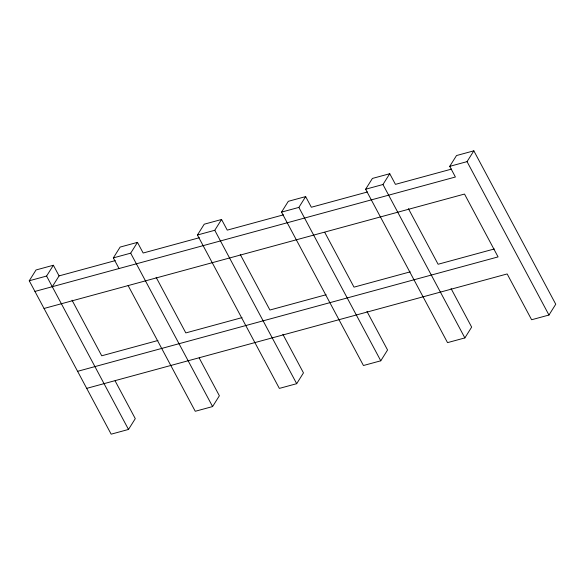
<?xml version="1.0" encoding="UTF-8"?>
<svg xmlns="http://www.w3.org/2000/svg" width="585" height="585" viewBox="0 0 585 585"><rect width="100%" height="100%" fill="white"/><g stroke="black" fill="none" stroke-linecap="round" stroke-linejoin="round"><path stroke-width="0.88" d="M115.113 380.879L135.281 418.648L128.495 429.448L111.157 434.172L29.25 280.771L36.036 269.97L53.374 265.246L59.063 275.901L52.277 286.708M29.25 280.771L46.588 276.054L53.374 265.246M119.033 268.537L113.344 257.89L120.13 247.082L137.468 242.365L143.157 253.02L199.368 237.722M113.344 257.89L130.682 253.166L137.468 242.365M282.869 334.306L303.469 372.879L296.683 383.687L279.345 388.403L197.438 235.002L204.223 224.201L221.561 219.485L227.251 230.132L283.462 214.834M197.438 235.002L214.775 230.285L221.561 219.485M366.963 311.425L387.562 349.998L380.776 360.799L363.439 365.515L281.531 212.121L288.317 201.313L305.655 196.597L311.344 207.251L367.555 191.953M281.531 212.121L298.869 207.404L305.655 196.597M128.13 285.582L195.251 411.284L212.589 406.568L219.375 395.767L199.207 357.991M451.057 288.537L471.656 327.11L464.87 337.918L447.532 342.635L365.625 189.233L372.411 178.432L389.749 173.716L395.438 184.363L451.649 169.072M365.625 189.233L382.963 184.516L389.749 173.716M34.939 291.425L455.408 177.006L449.719 166.352L456.505 155.551L473.843 150.828L555.75 304.229L548.964 315.03L531.626 319.754L507.166 273.941L86.697 388.367M449.719 166.352L467.057 161.635L473.843 150.828M59.063 275.901L115.274 260.603M44.036 308.47L464.505 194.052L498.069 256.903L77.6 371.321M157.935 340.499L101.724 355.797L72.035 300.2M242.029 317.618L185.818 332.916L156.129 277.312M326.123 294.73L269.912 310.028L240.223 254.431M410.217 271.849L354.005 287.147L324.748 232.355M494.31 248.961L438.099 264.259L408.41 208.662M467.057 161.635L548.964 315.03M382.963 184.516L464.87 337.918M298.869 207.404L380.776 360.799M214.775 230.285L296.683 383.687M130.682 253.166L212.589 406.568M46.588 276.054L128.495 429.448"/></g></svg>
